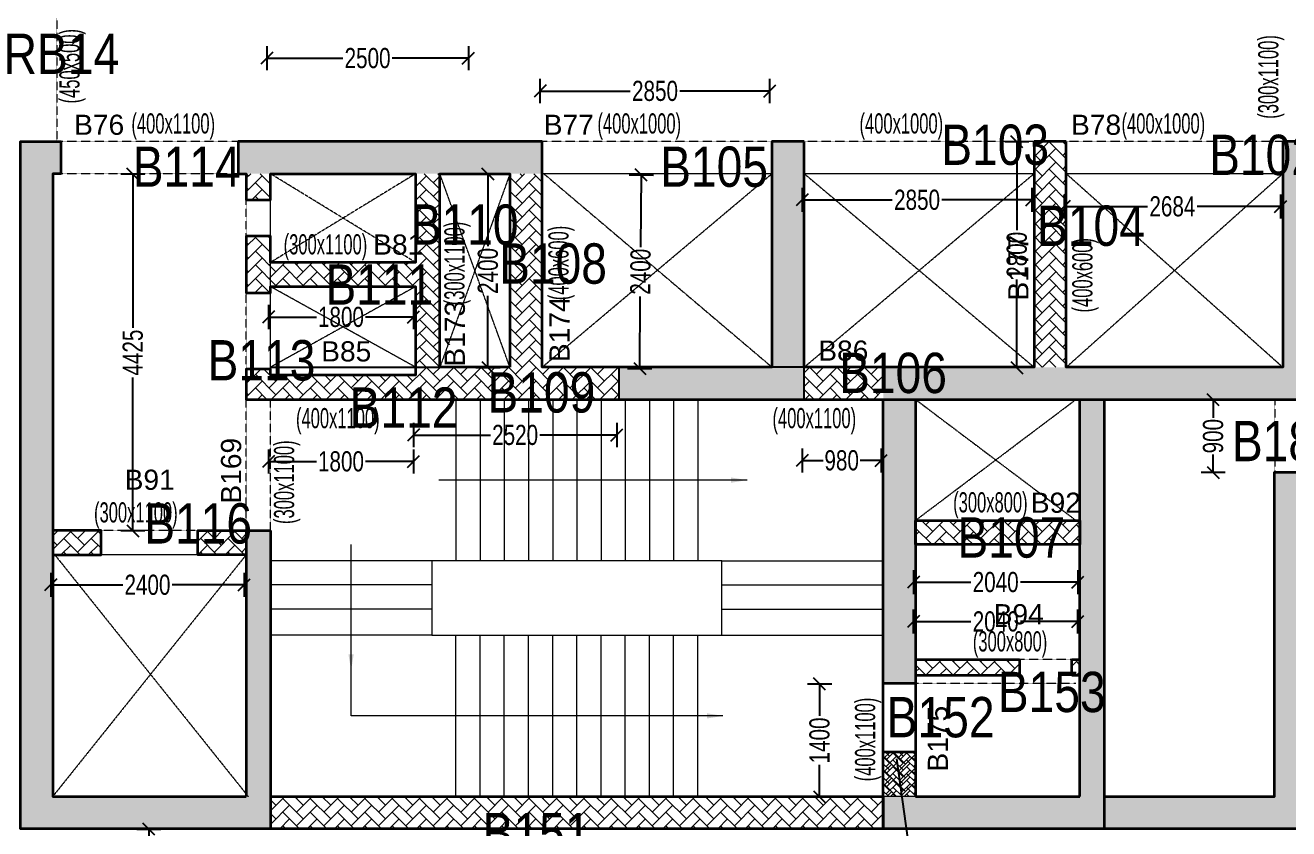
# Model space of a CAD drawing. Header units: millimetres. Extents: x 13 to 72195, y 3 to 63794.
# Drawn here: x 41681 to 57351, y 14805 to 24773 of the extents above; entities that cross this region are included whole.
import ezdxf
from ezdxf.enums import TextEntityAlignment as Align

# ---------------------------------------------------------------- set-up
doc = ezdxf.new("R2010")
doc.units = ezdxf.units.MM
doc.linetypes.add('HIDDEN', pattern=[0.375, 0.25, -0.125])
for name, color, linetype, lineweight in [('A-ANNO-DIMS', 8, 'Continuous', 15), ('A-DETL-MISC', 35, 'Continuous', 15), ('A-HIDD-ABVE', 8, 'HIDDEN', 20), ('S-BEAM', 7, 'Continuous', 18), ('S-BEAM-IDEN', 2, 'Continuous', 9), ('S-COL HATCH', 9, 'Continuous', 0), ('S-COLS', 5, 'Continuous', 35)]:
    doc.layers.add(name, color=color, linetype=linetype, lineweight=lineweight)
for name, color, linetype in [('Abhinav working', 6, 'Continuous'), ('Beam Nos', 7, 'Continuous'), ('changes', 7, 'Continuous'), ('SECTION LINE', 4, 'Continuous')]:
    doc.layers.add(name, color=color, linetype=linetype)
doc.styles.add('Dim.s & Anno.(Misc.)', font='ARIALN.TTF')
doc.styles.add('SC-BBS1', font='SansSerif')
doc.styles.add('SOBHA', font='swisscl.ttf')
doc.styles.add('Swis721 LtCn BT', font='swisscl.ttf', dxfattribs={"width": 0.9, "height": 233.355162})
doc.dimstyles.new('A-GFC-100', dxfattribs={"dimscale": 100, "dimtxt": 1.75, "dimasz": 1.5, "dimexe": 1.5, "dimexo": 0, "dimgap": 1, "dimtad": 1, "dimdsep": 46, "dimtxsty": 'Dim.s & Anno.(Misc.)', "dimblk": 'ARCHTICK', "dimcen": 0, "dimdle": 1.5, "dimclrd": 256, "dimclre": 8, "dimclrt": 6, "dimazin": 2, "dimtfac": 1, "dimtix": 1, "dimtmove": 2, "dimatfit": 3, "dimfxl": 1, "dimtolj": 1, "dimlwd": -1, "dimlwe": 9, "dimarcsym": 0})
doc.dimstyles.new('S-100', dxfattribs={"dimscale": 100, "dimtxt": 2.5, "dimasz": 1.5, "dimexe": 1.5, "dimexo": 1.5, "dimgap": 0.1, "dimtad": 0, "dimdec": 0, "dimrnd": 0.0005, "dimzin": 0, "dimdsep": 46, "dimtxsty": 'SOBHA', "dimblk": 'OBLIQUE', "dimcen": 0.09, "dimclrd": 8, "dimclre": 8, "dimclrt": 6, "dimadec": 0, "dimazin": 0, "dimtfac": 1, "dimtdec": 0, "dimtofl": 0, "dimtmove": 0, "dimatfit": 3, "dimfxl": 1.5, "dimfxlon": 1, "dimtolj": 1, "dimtzin": 0, "dimlwd": -1, "dimlwe": -1, "dimarcsym": 0})
pattern_1 = [(45, (-31794446.85, 20735559.75), (0, 169.7056275), [360, -120]), (135, (-31794362, 20735644.6), (1e-14, 169.7056275), [360, -120])]

# ---------------------------------------------------------------- blocks, each defined once
blk = doc.blocks.new('*U10')
blk.add_lwpolyline([(-28.23, 0), (-1.25, 0), (-0.62, 2.5), (0.62, -2.5), (1.25, 0), (34.3, 0)])
blk = doc.blocks.new('_ARCHTICK')
at = {"color": 0, "linetype": 'ByBlock', "const_width": 0.15}
blk.add_lwpolyline([(-0.5, -0.5), (0.5, 0.5)], dxfattribs=at)
blk = doc.blocks.new('A$C0921b736')
at = {"layer": 'S-COL HATCH', "transparency": 33554687}
h = blk.add_hatch(color=256, dxfattribs=at)
h.dxf.hatch_style = 1
h.paths.add_polyline_path([(32525, 4450), (32825, 4450), (32825, 1150), (32825, 750), (30125, 750), (29725, 750), (29725, 1150), (29725, 1150), (29725, 9275), (30225, 9275), (30225, 8875), (30125, 8875), (30125, 1150), (30125, 1150), (32525, 1150), (32525, 1150)])
h = blk.add_hatch(color=256, dxfattribs=at)
h.dxf.hatch_style = 1
h.paths.add_polyline_path([(36195, 9275), (32425, 9275), (32425, 8875), (36195, 8875)])
h = blk.add_hatch(color=256, dxfattribs=at)
h.dxf.hatch_style = 1
h.paths.add_polyline_path([(39445, 9275), (39045, 9275), (39045, 6475), (39445, 6475)])
h = blk.add_hatch(color=256, dxfattribs=at)
h.dxf.hatch_style = 1
h.paths.add_polyline_path([(40425, 6075), (40425, 6475), (45379, 6475), (45379, 9275), (45779, 9275), (45779, 6075)])
at = {"layer": 'S-COL HATCH'}
h = blk.add_hatch(dxfattribs=at)
h.set_pattern_fill('AR-HBONE', color=256, scale=30)
h.set_pattern_definition(pattern_1)
h.paths.add_polyline_path([(42695, 6475), (42295, 6475), (42295, 9275), (42695, 9275)])
h = blk.add_hatch(dxfattribs=at)
h.set_pattern_fill('AR-HBONE', color=256, scale=30)
h.set_pattern_definition(pattern_1)
h.paths.add_polyline_path([(34925, 8875), (34625, 8875), (34625, 7775), (32825, 7775), (32825, 8100), (32525, 8100), (32525, 7398), (32825, 7398), (32825, 7475), (34625, 7475), (34625, 6375), (32825, 6375), (32825, 6453), (32525, 6453), (32525, 6075), (37145, 6075), (37145, 6475), (34925, 6475)])
h = blk.add_hatch(dxfattribs=at)
h.set_pattern_fill('AR-HBONE', color=256, scale=30)
h.set_pattern_definition(pattern_1)
h.paths.add_polyline_path([(32825, 8875), (32525, 8875), (32525, 8550), (32825, 8550)])
h = blk.add_hatch(dxfattribs=at)
h.set_pattern_fill('AR-HBONE', color=256, scale=30)
h.set_pattern_definition(pattern_1)
h.paths.add_polyline_path([(36195, 6475), (35795, 6475), (35795, 8875), (36195, 8875)])
at = {"layer": 'S-COL HATCH', "transparency": 33554687}
h = blk.add_hatch(color=256, dxfattribs=at)
h.dxf.hatch_style = 1
h.paths.add_polyline_path([(39445, 6475), (37145, 6475), (37145, 6075), (39445, 6075)])
at = {"layer": 'S-COL HATCH'}
h = blk.add_hatch(dxfattribs=at)
h.set_pattern_fill('AR-HBONE', color=256, scale=30)
h.set_pattern_definition(pattern_1)
h.paths.add_polyline_path([(39445, 6475), (40425, 6475), (40425, 6075), (39445, 6075)])
at = {"layer": 'S-COL HATCH', "transparency": 33554687}
h = blk.add_hatch(color=256, dxfattribs=at)
h.dxf.hatch_style = 1
h.paths.add_polyline_path([(40425, 6075), (40825, 6075), (40825, 6075), (40825, 4575), (40825, 4575), (40825, 4275), (40825, 2550), (40425, 2550)])
h = blk.add_hatch(color=256, dxfattribs=at)
h.dxf.hatch_style = 1
h.paths.add_polyline_path([(42865, 6075), (43165, 6075), (43165, 750), (42865, 750), (40425, 750), (40425, 1150), (42865, 1150), (42865, 2850), (42865, 2850), (42865, 2850)])
h = blk.add_hatch(color=256, dxfattribs=at)
h.dxf.hatch_style = 1
h.paths.add_polyline_path([(52675, 4775), (52675, 1675), (53250, 1675), (53250, 5175), (45279, 5175), (45279, 1150), (43165, 1150), (43165, 750), (52050, 750), (52050, 1150), (49079, 1150), (49079, 3648), (48679, 3648), (48679, 1150), (45679, 1150), (45679, 4775)])
at = {"layer": 'S-COL HATCH'}
h = blk.add_hatch(dxfattribs=at)
h.set_pattern_fill('AR-HBONE', color=256, scale=30)
h.set_pattern_definition(pattern_1)
h.paths.add_polyline_path([(40825, 4275), (42865, 4275), (42865, 4575), (40825, 4575)])
h = blk.add_hatch(dxfattribs=at)
h.set_pattern_fill('AR-HBONE', color=256, scale=30)
h.set_pattern_definition([(45, (-31794446.85, 20683630.75), (0, 169.7056275), [360, -120]), (135, (-31794362, 20683715.6), (1e-14, 169.7056275), [360, -120])])
h.paths.add_polyline_path([(32525, 4150), (32525, 4450), (31925, 4450), (31925, 4150)])
h.paths.add_polyline_path([(30725, 4150), (30725, 4450), (30125, 4450), (30125, 4150)])
h = blk.add_hatch(dxfattribs=at)
h.set_pattern_fill('AR-HBONE', color=256, scale=30)
h.set_pattern_definition(pattern_1)
h.paths.add_polyline_path([(42115, 2850), (42115, 2650), (40825, 2650), (40825, 2850)])
h = blk.add_hatch(dxfattribs=at)
h.set_pattern_fill('AR-HBONE', color=256, scale=30)
h.set_pattern_definition(pattern_1)
h.paths.add_polyline_path([(42765, 2850), (42865, 2850), (42865, 2650), (42765, 2650)])
h = blk.add_hatch(dxfattribs=at)
h.set_pattern_fill('AR-HBONE', color=256, scale=30)
h.set_pattern_definition(pattern_1)
h.paths.add_polyline_path([(40425, 1700), (40825, 1700), (40825, 1150), (40425, 1150)])
h = blk.add_hatch(dxfattribs=at)
h.set_pattern_fill('AR-HBONE', color=256, scale=30)
h.set_pattern_definition(pattern_1)
h.paths.add_polyline_path([(40425, 1150), (32825, 1150), (32825, 750), (40425, 750)])
at = {"layer": 'changes'}
blk.add_lwpolyline([(39445, 6475), (37145, 6475), (37145, 6075), (39445, 6075)], close=True, dxfattribs=at)
at = {"layer": 'S-COLS'}
for p, q in [((32525, 4450), (32525, 1150)), ((32825, 4450), (32825, 1150)), ((40825, 2550), (40425, 2550)), ((40825, 1700), (40425, 1700)), ((32825, 1150), (32825, 750))]:
    blk.add_line(p, q, dxfattribs=at)
for points in [[(29725, 1150), (29725, 9275), (30225, 9275), (30225, 8875), (30125, 8875), (30125, 1150), (32525, 1150)], [(36195, 9275), (32425, 9275), (32425, 8875), (32525, 8875), (32525, 8550), (32825, 8550), (32825, 8875), (33725, 8875), (34625, 8875), (34625, 7775), (32825, 7775), (32825, 8100), (32525, 8100), (32525, 7398), (32825, 7398), (32825, 7475), (34625, 7475), (34625, 6375), (33725, 6375), (32825, 6375), (32825, 6453), (32525, 6453), (32525, 6075), (34625, 6075), (34625, 6075), (45779, 6075)], [(45779, 9275), (45379, 9275), (45379, 6475), (42695, 6475), (42695, 9275)], [(39045, 9275), (39045, 6475), (36195, 6475), (36195, 9275)], [(39445, 9275), (39045, 9275)], [(42295, 9275), (42295, 6475), (39445, 6475), (39445, 9275)], [(42695, 9275), (42295, 9275)], [(40825, 750), (40425, 750), (40425, 6075)], [(40825, 6075), (40825, 1150)], [(43165, 6075), (43165, 750), (42865, 750)], [(42865, 1150), (42865, 6075)], [(43165, 1150), (45279, 1150), (45279, 5175), (53250, 5175)], [(53250, 5175), (53250, 1675), (52675, 1675), (52675, 4775), (45679, 4775), (45679, 1150), (48679, 1150), (48679, 3648), (49079, 3648), (49079, 1150), (52050, 1150), (52050, 750), (43165, 750)], [(30125, 4150), (30725, 4150), (30725, 4450), (30125, 4450)], [(32525, 4150), (31925, 4150), (31925, 4450), (32825, 4450)], [(40825, 2850), (42115, 2850)], [(42115, 2850), (42115, 2650)], [(42765, 2650), (42765, 2850)], [(42765, 2850), (42865, 2850)], [(42115, 2650), (40825, 2650)], [(42865, 2650), (42765, 2650)], [(30125, 750), (30125, 750), (29725, 750), (29725, 1150)], [(32825, 1150), (40425, 1150), (40425, 750), (30125, 750)], [(40825, 1150), (42865, 1150)], [(42865, 750), (40825, 750)]]:
    blk.add_lwpolyline(points, dxfattribs=at)
for points in [[(35795, 6475), (34925, 6475), (34925, 8875), (35795, 8875)], [(40825, 4575), (42865, 4575), (42865, 4275), (40825, 4275)]]:
    blk.add_lwpolyline(points, close=True, dxfattribs=at)
blk = doc.blocks.new('_OBLIQUE')
at = {"color": 0, "linetype": 'ByBlock'}
blk.add_line((-0.5, -0.5), (0.5, 0.5), dxfattribs=at)
blk = doc.blocks.new('*D398')
at = {"layer": 'Abhinav working', "color": 8, "transparency": 16777216}
for p, q in [((54566, 22675), (54566, 22375)), ((57250, 22675), (57250, 22375)), ((54566, 22525), (55600, 22525)), ((57250, 22525), (56216, 22525))]:
    blk.add_line(p, q, dxfattribs=at)
at = {"layer": 'Defpoints', "color": 0, "transparency": 16777216}
for p in [(54566, 22925), (57250, 22925), (57250, 22525)]:
    blk.add_point(p, dxfattribs=at)
at = {"layer": 'Abhinav working', "color": 8, "transparency": 16777216, "xscale": 150, "yscale": 150, "zscale": 150, "rotation": 180}
blk.add_blockref('_OBLIQUE', (54566, 22525), dxfattribs=at)
at = {"layer": 'Abhinav working', "color": 8, "transparency": 16777216, "xscale": 150, "yscale": 150, "zscale": 150}
blk.add_blockref('_OBLIQUE', (57250, 22525), dxfattribs=at)
at = {"layer": 'Abhinav working', "color": 6, "transparency": 16777216, "insert": (55908, 22525), "char_height": 250, "attachment_point": 5, "style": 'SOBHA'}
blk.add_mtext('\\A1;2684', dxfattribs=at)
blk = doc.blocks.new('*D399')
at = {"layer": 'Abhinav working', "color": 8, "transparency": 16777216}
for p, q in [((51316, 22756), (51316, 22456)), ((54166, 22756), (54166, 22456)), ((51316, 22606), (52434, 22606)), ((54166, 22606), (53047, 22606))]:
    blk.add_line(p, q, dxfattribs=at)
at = {"layer": 'Defpoints', "color": 0, "transparency": 16777216}
for p in [(51316, 22925), (54166, 22925), (54166, 22606)]:
    blk.add_point(p, dxfattribs=at)
at = {"layer": 'Abhinav working', "color": 8, "transparency": 16777216, "xscale": 150, "yscale": 150, "zscale": 150, "rotation": 180}
blk.add_blockref('_OBLIQUE', (51316, 22606), dxfattribs=at)
at = {"layer": 'Abhinav working', "color": 8, "transparency": 16777216, "xscale": 150, "yscale": 150, "zscale": 150}
blk.add_blockref('_OBLIQUE', (54166, 22606), dxfattribs=at)
at = {"layer": 'Abhinav working', "color": 6, "transparency": 16777216, "insert": (52741, 22606), "char_height": 250, "attachment_point": 5, "style": 'SOBHA'}
blk.add_mtext('\\A1;2850', dxfattribs=at)
blk = doc.blocks.new('*D400')
at = {"layer": 'Abhinav working', "color": 8, "transparency": 16777216}
for p, q in [((54129, 23325), (53829, 23325)), ((53979, 23325), (53979, 22232)), ((53979, 20525), (53979, 21618)), ((54129, 20525), (53829, 20525))]:
    blk.add_line(p, q, dxfattribs=at)
at = {"layer": 'Defpoints', "color": 0, "transparency": 16777216}
for p in [(54566, 23325), (53979, 20525), (54566, 20525)]:
    blk.add_point(p, dxfattribs=at)
at = {"layer": 'Abhinav working', "color": 8, "transparency": 16777216, "xscale": 150, "yscale": 150, "zscale": 150}
for p, rotation in [((53979, 23325), 90), ((53979, 20525), 270)]:
    blk.add_blockref('_OBLIQUE', p, dxfattribs=dict(at, rotation=rotation))
at = {"layer": 'Abhinav working', "color": 6, "transparency": 16777216, "insert": (53979, 21925), "char_height": 250, "attachment_point": 5, "rotation": 90, "style": 'SOBHA'}
blk.add_mtext('\\A1;2800', dxfattribs=at)
blk = doc.blocks.new('*D401')
at = {"layer": 'Abhinav working', "color": 8, "transparency": 16777216}
for p, q in [((48066, 23807), (48066, 24107)), ((50916, 23807), (50916, 24107)), ((48066, 23957), (49184, 23957)), ((50916, 23957), (49797, 23957))]:
    blk.add_line(p, q, dxfattribs=at)
at = {"layer": 'Defpoints', "color": 0, "transparency": 16777216}
for p in [(50916, 23957), (48066, 23325), (50916, 23325)]:
    blk.add_point(p, dxfattribs=at)
at = {"layer": 'Abhinav working', "color": 8, "transparency": 16777216, "xscale": 150, "yscale": 150, "zscale": 150, "rotation": 180}
blk.add_blockref('_OBLIQUE', (48066, 23957), dxfattribs=at)
at = {"layer": 'Abhinav working', "color": 8, "transparency": 16777216, "xscale": 150, "yscale": 150, "zscale": 150}
blk.add_blockref('_OBLIQUE', (50916, 23957), dxfattribs=at)
at = {"layer": 'Abhinav working', "color": 6, "transparency": 16777216, "insert": (49491, 23957), "char_height": 250, "attachment_point": 5, "style": 'SOBHA'}
blk.add_mtext('\\A1;2850', dxfattribs=at)
blk = doc.blocks.new('*D402')
at = {"layer": 'Abhinav working', "color": 8, "transparency": 16777216}
for p, q in [((51316, 19524), (51316, 19224)), ((52296, 19524), (52296, 19224)), ((51316, 19374), (51577, 19374)), ((52296, 19374), (52034, 19374))]:
    blk.add_line(p, q, dxfattribs=at)
at = {"layer": 'Defpoints', "color": 0, "transparency": 16777216}
for p in [(51316, 20125), (52296, 20125), (51316, 19374)]:
    blk.add_point(p, dxfattribs=at)
at = {"layer": 'Abhinav working', "color": 8, "transparency": 16777216, "xscale": 150, "yscale": 150, "zscale": 150}
for p, rotation in [((51316, 19374), 179.9999997769735), ((52296, 19374), 359.9999997769736)]:
    blk.add_blockref('_OBLIQUE', p, dxfattribs=dict(at, rotation=rotation))
at = {"layer": 'Abhinav working', "color": 6, "transparency": 16777216, "insert": (51806, 19374), "char_height": 250, "attachment_point": 5, "rotation": 360, "style": 'SOBHA'}
blk.add_mtext('\\A1;980', dxfattribs=at)
blk = doc.blocks.new('*D403')
at = {"layer": 'Abhinav working', "color": 8, "transparency": 16777216}
for p, q in [((52696, 18014), (52696, 17714)), ((52696, 17864), (53409, 17864)), ((54736, 17864), (54022, 17864)), ((54736, 18014), (54736, 17714))]:
    blk.add_line(p, q, dxfattribs=at)
at = {"layer": 'Defpoints', "color": 0, "transparency": 16777216}
for p in [(52696, 18325), (54736, 18325), (54736, 17864)]:
    blk.add_point(p, dxfattribs=at)
at = {"layer": 'Abhinav working', "color": 8, "transparency": 16777216, "xscale": 150, "yscale": 150, "zscale": 150, "rotation": 180}
blk.add_blockref('_OBLIQUE', (52696, 17864), dxfattribs=at)
at = {"layer": 'Abhinav working', "color": 8, "transparency": 16777216, "xscale": 150, "yscale": 150, "zscale": 150}
blk.add_blockref('_OBLIQUE', (54736, 17864), dxfattribs=at)
at = {"layer": 'Abhinav working', "color": 6, "transparency": 16777216, "insert": (53716, 17864), "char_height": 250, "attachment_point": 5, "style": 'SOBHA'}
blk.add_mtext('\\A1;2040', dxfattribs=at)
blk = doc.blocks.new('*D404')
at = {"layer": 'Abhinav working', "color": 8, "transparency": 16777216}
for p, q in [((49171, 22916), (49471, 22913)), ((49321, 22915), (49313, 22021)), ((49301, 20515), (49308, 21408)), ((49151, 20516), (49451, 20513))]:
    blk.add_line(p, q, dxfattribs=at)
at = {"layer": 'Defpoints', "color": 0, "transparency": 16777216}
for p in [(48086, 22925), (49321, 22915), (48066, 20525)]:
    blk.add_point(p, dxfattribs=at)
at = {"layer": 'Abhinav working', "color": 8, "transparency": 16777216, "xscale": 150, "yscale": 150, "zscale": 150}
for p, rotation in [((49321, 22915), 89.52254630296476), ((49301, 20515), 269.5225463029648)]:
    blk.add_blockref('_OBLIQUE', p, dxfattribs=dict(at, rotation=rotation))
at = {"layer": 'Abhinav working', "color": 6, "transparency": 16777216, "insert": (49311, 21715), "char_height": 250, "attachment_point": 5, "rotation": 89.5225, "style": 'SOBHA'}
blk.add_mtext('\\A1;2400', dxfattribs=at)
blk = doc.blocks.new('*D405')
at = {"layer": 'Abhinav working', "color": 8, "transparency": 16777216}
for p, q in [((46496, 19839), (46496, 19539)), ((49016, 19839), (49016, 19539)), ((46496, 19689), (47449, 19689)), ((49016, 19689), (48062, 19689))]:
    blk.add_line(p, q, dxfattribs=at)
at = {"layer": 'Defpoints', "color": 0, "transparency": 16777216}
for p in [(46496, 20125), (49016, 20125), (49016, 19689)]:
    blk.add_point(p, dxfattribs=at)
at = {"layer": 'Abhinav working', "color": 8, "transparency": 16777216, "xscale": 150, "yscale": 150, "zscale": 150, "rotation": 180}
blk.add_blockref('_OBLIQUE', (46496, 19689), dxfattribs=at)
at = {"layer": 'Abhinav working', "color": 8, "transparency": 16777216, "xscale": 150, "yscale": 150, "zscale": 150}
blk.add_blockref('_OBLIQUE', (49016, 19689), dxfattribs=at)
at = {"layer": 'Abhinav working', "color": 6, "transparency": 16777216, "insert": (47756, 19689), "char_height": 250, "attachment_point": 5, "style": 'SOBHA'}
blk.add_mtext('\\A1;2520', dxfattribs=at)
blk = doc.blocks.new('*D406')
at = {"layer": 'Abhinav working', "color": 8, "transparency": 16777216}
for p, q in [((47269, 22925), (47569, 22925)), ((47419, 22925), (47419, 22032)), ((47419, 20525), (47419, 21418)), ((47269, 20525), (47569, 20525))]:
    blk.add_line(p, q, dxfattribs=at)
at = {"layer": 'Defpoints', "color": 0, "transparency": 16777216}
for p in [(46796, 22925), (47419, 22925), (46796, 20525)]:
    blk.add_point(p, dxfattribs=at)
at = {"layer": 'Abhinav working', "color": 8, "transparency": 16777216, "xscale": 150, "yscale": 150, "zscale": 150}
for p, rotation in [((47419, 22925), 90), ((47419, 20525), 270)]:
    blk.add_blockref('_OBLIQUE', p, dxfattribs=dict(at, rotation=rotation))
at = {"layer": 'Abhinav working', "color": 6, "transparency": 16777216, "insert": (47419, 21725), "char_height": 250, "attachment_point": 5, "rotation": 90, "style": 'SOBHA'}
blk.add_mtext('\\A1;2400', dxfattribs=at)
blk = doc.blocks.new('*D407')
at = {"layer": 'Abhinav working', "color": 8, "transparency": 16777216}
for p, q in [((44696, 21303), (44696, 21003)), ((46496, 21303), (46496, 21003)), ((44696, 21153), (45292, 21153)), ((46496, 21153), (45899, 21153))]:
    blk.add_line(p, q, dxfattribs=at)
at = {"layer": 'Defpoints', "color": 0, "transparency": 16777216}
for p in [(44696, 21525), (46496, 21525), (46496, 21153)]:
    blk.add_point(p, dxfattribs=at)
at = {"layer": 'Abhinav working', "color": 8, "transparency": 16777216, "xscale": 150, "yscale": 150, "zscale": 150, "rotation": 180}
blk.add_blockref('_OBLIQUE', (44696, 21153), dxfattribs=at)
at = {"layer": 'Abhinav working', "color": 8, "transparency": 16777216, "xscale": 150, "yscale": 150, "zscale": 150}
blk.add_blockref('_OBLIQUE', (46496, 21153), dxfattribs=at)
at = {"layer": 'Abhinav working', "color": 6, "transparency": 16777216, "insert": (45596, 21153), "char_height": 250, "attachment_point": 5, "style": 'SOBHA'}
blk.add_mtext('\\A1;1800', dxfattribs=at)
blk = doc.blocks.new('*D408')
at = {"layer": 'Abhinav working', "color": 8, "transparency": 16777216}
for p, q in [((44696, 19511), (44696, 19211)), ((46496, 19511), (46496, 19211)), ((44696, 19361), (45292, 19361)), ((46496, 19361), (45899, 19361))]:
    blk.add_line(p, q, dxfattribs=at)
at = {"layer": 'Defpoints', "color": 0, "transparency": 16777216}
for p in [(44696, 20125), (46496, 20125), (46496, 19361)]:
    blk.add_point(p, dxfattribs=at)
at = {"layer": 'Abhinav working', "color": 8, "transparency": 16777216, "xscale": 150, "yscale": 150, "zscale": 150, "rotation": 180}
blk.add_blockref('_OBLIQUE', (44696, 19361), dxfattribs=at)
at = {"layer": 'Abhinav working', "color": 8, "transparency": 16777216, "xscale": 150, "yscale": 150, "zscale": 150}
blk.add_blockref('_OBLIQUE', (46496, 19361), dxfattribs=at)
at = {"layer": 'Abhinav working', "color": 6, "transparency": 16777216, "insert": (45596, 19361), "char_height": 250, "attachment_point": 5, "style": 'SOBHA'}
blk.add_mtext('\\A1;1800', dxfattribs=at)
blk = doc.blocks.new('*D409')
at = {"layer": 'Abhinav working', "color": 8, "transparency": 16777216}
for p, q in [((43165, 22925), (42865, 22925)), ((43015, 22925), (43015, 21020)), ((43015, 18500), (43015, 20404)), ((43165, 18500), (42865, 18500))]:
    blk.add_line(p, q, dxfattribs=at)
at = {"layer": 'Defpoints', "color": 0, "transparency": 16777216}
for p in [(44696, 22925), (43015, 18500), (44696, 18500)]:
    blk.add_point(p, dxfattribs=at)
at = {"layer": 'Abhinav working', "color": 8, "transparency": 16777216, "xscale": 150, "yscale": 150, "zscale": 150}
for p, rotation in [((43015, 22925), 90), ((43015, 18500), 270)]:
    blk.add_blockref('_OBLIQUE', p, dxfattribs=dict(at, rotation=rotation))
at = {"layer": 'Abhinav working', "color": 6, "transparency": 16777216, "insert": (43015, 20712), "char_height": 250, "attachment_point": 5, "rotation": 90, "style": 'SOBHA'}
blk.add_mtext('\\A1;4425', dxfattribs=at)
blk = doc.blocks.new('*D410')
at = {"layer": 'Abhinav working', "color": 8, "transparency": 16777216}
for p, q in [((41996, 17980), (41996, 17680)), ((44396, 17980), (44396, 17680)), ((41996, 17830), (42889, 17830)), ((44396, 17830), (43502, 17830))]:
    blk.add_line(p, q, dxfattribs=at)
at = {"layer": 'Defpoints', "color": 0, "transparency": 16777216}
for p in [(41996, 18500), (44396, 18500), (44396, 17830)]:
    blk.add_point(p, dxfattribs=at)
at = {"layer": 'Abhinav working', "color": 8, "transparency": 16777216, "xscale": 150, "yscale": 150, "zscale": 150}
for p, rotation in [((41996, 17830), 180.0002046382624), ((44396, 17830), 0.0002046382623449)]:
    blk.add_blockref('_OBLIQUE', p, dxfattribs=dict(at, rotation=rotation))
at = {"layer": 'Abhinav working', "color": 6, "transparency": 16777216, "insert": (43196, 17830), "char_height": 250, "attachment_point": 5, "rotation": 0.0002, "style": 'SOBHA'}
blk.add_mtext('\\A1;2400', dxfattribs=at)
blk = doc.blocks.new('*D240')
at = {"layer": 'Abhinav working', "color": 8, "transparency": 16777216}
for p, q in [((51682, 16600), (51382, 16600)), ((51532, 16600), (51532, 16204)), ((51532, 15200), (51532, 15596)), ((51682, 15200), (51382, 15200))]:
    blk.add_line(p, q, dxfattribs=at)
at = {"layer": 'Defpoints', "color": 0, "transparency": 16777216}
for p in [(52296, 16600), (51532, 15200), (52296, 15200)]:
    blk.add_point(p, dxfattribs=at)
at = {"layer": 'Abhinav working', "color": 8, "transparency": 16777216, "xscale": 150, "yscale": 150, "zscale": 150}
for p, rotation in [((51532, 16600), 90), ((51532, 15200), 270)]:
    blk.add_blockref('_OBLIQUE', p, dxfattribs=dict(at, rotation=rotation))
at = {"layer": 'Abhinav working', "color": 6, "transparency": 16777216, "insert": (51532, 15900), "char_height": 250, "attachment_point": 5, "rotation": 90, "style": 'SOBHA'}
blk.add_mtext('\\A1;1400', dxfattribs=at)
blk = doc.blocks.new('*D241')
at = {"layer": 'Abhinav working', "color": 8, "transparency": 16777216}
for p, q in [((52696, 17225), (52696, 17525)), ((54736, 17225), (54736, 17525)), ((52696, 17375), (53409, 17375)), ((54736, 17375), (54022, 17375))]:
    blk.add_line(p, q, dxfattribs=at)
at = {"layer": 'Defpoints', "color": 0, "transparency": 16777216}
for p in [(54736, 17375), (52696, 16900), (54736, 16900)]:
    blk.add_point(p, dxfattribs=at)
at = {"layer": 'Abhinav working', "color": 8, "transparency": 16777216, "xscale": 150, "yscale": 150, "zscale": 150, "rotation": 180}
blk.add_blockref('_OBLIQUE', (52696, 17375), dxfattribs=at)
at = {"layer": 'Abhinav working', "color": 8, "transparency": 16777216, "xscale": 150, "yscale": 150, "zscale": 150}
blk.add_blockref('_OBLIQUE', (54736, 17375), dxfattribs=at)
at = {"layer": 'Abhinav working', "color": 6, "transparency": 16777216, "insert": (53716, 17375), "char_height": 250, "attachment_point": 5, "style": 'SOBHA'}
blk.add_mtext('\\A1;2040', dxfattribs=at)
blk = doc.blocks.new('*D243')
at = {"layer": 'Abhinav working', "color": 8, "transparency": 16777216}
for p, q in [((43063, 14800), (43363, 14800)), ((43213, 14800), (43213, 12113)), ((43213, 8814), (43213, 11500)), ((43063, 8814), (43363, 8814))]:
    blk.add_line(p, q, dxfattribs=at)
at = {"layer": 'Defpoints', "color": 0, "transparency": 16777216}
for p in [(42046, 14800), (43213, 14800), (42046, 8814, 0)]:
    blk.add_point(p, dxfattribs=at)
at = {"layer": 'Abhinav working', "color": 8, "transparency": 16777216, "xscale": 150, "yscale": 150, "zscale": 150}
for p, rotation in [((43213, 14800), 90), ((43213, 8814), 270)]:
    blk.add_blockref('_OBLIQUE', p, dxfattribs=dict(at, rotation=rotation))
at = {"layer": 'Abhinav working', "color": 6, "transparency": 16777216, "insert": (43213, 11807), "char_height": 250, "attachment_point": 5, "rotation": 90, "style": 'SOBHA'}
blk.add_mtext('\\A1;5986', dxfattribs=at)
blk = doc.blocks.new('*D298')
at = {"layer": 'Abhinav working', "color": 8, "transparency": 16777216}
for p, q in [((44676, 24514), (44676, 24214)), ((47176, 24514), (47176, 24214)), ((44676, 24364), (45619, 24364)), ((47176, 24364), (46232, 24364))]:
    blk.add_line(p, q, dxfattribs=at)
at = {"layer": 'Defpoints', "color": 0, "transparency": 16777216}
for p in [(44676, 25325), (47176, 25325), (47176, 24364)]:
    blk.add_point(p, dxfattribs=at)
at = {"layer": 'Abhinav working', "color": 8, "transparency": 16777216, "xscale": 150, "yscale": 150, "zscale": 150, "rotation": 180}
blk.add_blockref('_OBLIQUE', (44676, 24364), dxfattribs=at)
at = {"layer": 'Abhinav working', "color": 8, "transparency": 16777216, "xscale": 150, "yscale": 150, "zscale": 150}
blk.add_blockref('_OBLIQUE', (47176, 24364), dxfattribs=at)
at = {"layer": 'Abhinav working', "color": 6, "transparency": 16777216, "insert": (45926, 24364), "char_height": 250, "attachment_point": 5, "style": 'SOBHA'}
blk.add_mtext('\\A1;2500', dxfattribs=at)
blk = doc.blocks.new('*D299')
at = {"layer": 'Abhinav working', "color": 8, "transparency": 16777216}
for p, q in [((56563, 20125), (56263, 20125)), ((56413, 20125), (56413, 19904)), ((56413, 19225), (56413, 19446)), ((56563, 19225), (56263, 19225))]:
    blk.add_line(p, q, dxfattribs=at)
at = {"layer": 'Defpoints', "color": 0, "transparency": 16777216}
for p in [(57150, 20125), (56413, 19225), (57150, 19225)]:
    blk.add_point(p, dxfattribs=at)
at = {"layer": 'Abhinav working', "color": 8, "transparency": 16777216, "xscale": 150, "yscale": 150, "zscale": 150}
for p, rotation in [((56413, 20125), 90), ((56413, 19225), 270)]:
    blk.add_blockref('_OBLIQUE', p, dxfattribs=dict(at, rotation=rotation))
at = {"layer": 'Abhinav working', "color": 6, "transparency": 16777216, "insert": (56413, 19675), "char_height": 250, "attachment_point": 5, "rotation": 90, "style": 'SOBHA'}
blk.add_mtext('\\A1;900', dxfattribs=at)
blk = doc.blocks.new('A$C40398dd4')
at = {"layer": 'A-ANNO-DIMS', "ltscale": 500, "elevation": 0}
blk.add_lwpolyline([(5810, 1000), (6600, 1000), (6600, 1565)], dxfattribs=at)
at = {"layer": 'A-DETL-MISC'}
for p, q in [((2300, 4925), (2300, 2925)), ((2600, 4925), (2600, 2925)), ((2900, 4925), (2900, 2925)), ((3200, 4925), (3200, 2925)), ((3500, 4925), (3500, 2925)), ((3800, 4925), (3800, 2925)), ((4100, 4925), (4100, 2925)), ((4400, 4925), (4400, 2925)), ((4700, 4925), (4700, 2925)), ((5000, 4925), (5000, 2925)), ((5300, 4925), (5300, 2925)), ((2300, 0), (2300, 2000)), ((2600, 0), (2600, 2000)), ((2900, 0), (2900, 2000)), ((3200, 0), (3200, 2000)), ((3500, 0), (3500, 2000)), ((3800, 0), (3800, 2000)), ((4100, 0), (4100, 2000)), ((4400, 0), (4400, 2000)), ((4700, 0), (4700, 2000)), ((5000, 0), (5000, 2000)), ((5300, 0), (5300, 2000))]:
    blk.add_line(p, q, dxfattribs=at)
for points in [[(2000, 2925), (0, 2925)], [(5600, 2925), (7600, 2925)], [(2000, 2625), (0, 2625)], [(5600, 2625), (7600, 2625)], [(2000, 2325), (0, 2325)], [(5600, 2325), (7600, 2325)]]:
    blk.add_lwpolyline(points, dxfattribs=at)
blk.add_lwpolyline([(5600, 2925), (5600, 2000), (2000, 2000), (2000, 2925)], close=True, dxfattribs=at)
at = {"layer": 'A-DETL-MISC', "elevation": 0}
for points in [[(2000, 2000), (0, 2000)], [(5600, 2000), (7600, 2000)]]:
    blk.add_lwpolyline(points, dxfattribs=at)
at = {"layer": 'A-ANNO-DIMS', "ltscale": 500}
for points in [[(1688, 3925), (5510, 3925)], [(6600, 1565), (6600, 3126)], [(1988, 1000), (5810, 1000)]]:
    blk.add_leader(points, dimstyle='A-GFC-100', override={"dimasz": 2, "dimtad": 0, "dimfxl": 0.18, "dimarcsym": 1}, dxfattribs=at)

msp = doc.modelspace()

# ---------------------------------------------------------------- hatches: boundary and pattern name
at = {"layer": 'S-COL HATCH'}
h = msp.add_hatch(dxfattribs=at)
h.set_pattern_fill('AR-HBONE', color=256, scale=15)
h.set_pattern_definition([(45, (-31754550.16, 20697685.745), (0, 84.85281374), [180, -60]), (135, (-31754507.73, 20697728.17), (7e-15, 84.85281374), [180, -60])])
h.paths.add_polyline_path([(52721.7, 15755), (52321.7, 15755), (52321.7, 15205), (52721.7, 15205)])

# ---------------------------------------------------------------- linework, layer by layer
at = {"layer": 'A-HIDD-ABVE', "linetype": 'HIDDEN'}
for p, q in [((46521.7, 22930.2), (44721.7, 21830.2)), ((46521.7, 21830.2), (44721.7, 22930.2)), ((47691.7, 22930.2), (46821.7, 20530.2)), ((47691.7, 20530.2), (46821.7, 22930.2)), ((50941.7, 22930.2), (48091.7, 20530.2)), ((50941.7, 20530.2), (48111.7, 22930.2)), ((54191.7, 22930.2), (51341.7, 20530.2)), ((54191.7, 20530.2), (51341.7, 22930.2)), ((57276.1, 22930.2), (54591.7, 20530.2)), ((57276.1, 20530.2), (54591.7, 22930.2)), ((46521.7, 20530.2), (44721.7, 21530.2)), ((46521.7, 21530.2), (44721.7, 20530.2)), ((52721.7, 20130.2), (54711.7, 18630.2)), ((52721.7, 18630.2), (54711.6, 20130.2)), ((44421.7, 18205), (42021.7, 15205)), ((42045.8, 18205), (44445.8, 15205))]:
    msp.add_line(p, q, dxfattribs=at)
at = {"layer": 'S-BEAM', "linetype": 'HIDDEN'}
for p, q in [((42071.7, 25330.2), (42071.7, 23330.2)), ((44321.7, 23330.2), (42121.7, 23330.2)), ((50941.7, 23330.2), (48091.7, 23330.2)), ((54191.7, 23330.2), (51341.7, 23330.2)), ((57276.1, 23330.2), (54591.7, 23330.2)), ((44321.7, 22930.2), (42121.7, 22930.2)), ((44421.7, 20507.7), (44421.7, 22930.2)), ((44421.7, 18505), (44421.7, 20130.2)), ((44721.7, 18505), (44721.7, 20130.2)), ((57176.1, 20130.2), (57176.1, 19230.2)), ((43821.7, 18505), (42621.7, 18505)), ((54662, 16905), (53961.7, 16905)), ((54711.6, 16605), (52721.7, 16605))]:
    msp.add_line(p, q, dxfattribs=at)
at = {"layer": 'S-BEAM'}
for p, q in [((44721.7, 20507.7), (44721.7, 22930.2)), ((50941.7, 22930.2), (48091.7, 22930.2)), ((54191.7, 22930.2), (51341.7, 22930.2)), ((57276.1, 22930.2), (54591.7, 22930.2)), ((43821.7, 18205), (42621.7, 18205))]:
    msp.add_line(p, q, dxfattribs=at)
at = {"layer": 'S-COL HATCH', "elevation": 0}
msp.add_lwpolyline([(52721.7, 15205), (52321.7, 15205), (52321.7, 15755.1), (52721.7, 15755.1)], close=True, dxfattribs=at)
at = {"layer": 'SECTION LINE'}
msp.add_line((44721.7, 20530.2), (46821.7, 20530.2), dxfattribs=at)

# ---------------------------------------------------------------- block references
at = {"xscale": 100, "yscale": 100, "zscale": 100, "rotation": 277.960533334072}
msp.add_blockref('*U10', (52874.9, 12875.9, 0), dxfattribs=at)
at = {"layer": 'changes'}
msp.add_blockref('A$C0921b736', (11896.7, 14055), dxfattribs=at)
msp.add_blockref('A$C0921b736', (11896.7, 14055), dxfattribs=at)
at = {"layer": 'S-BEAM-IDEN', "xscale": -1}
msp.add_blockref('A$C40398dd4', (52321.7, 15205), dxfattribs=at)

# ---------------------------------------------------------------- texts
at = {"layer": 'Abhinav working', "char_height": 500, "attachment_point": 1, "style": 'Dim.s & Anno.(Misc.)'}
for s, insert in [('RB14', (41413.1, 24668.3)), ('B103', (53040.6, 23540.5)), ('B102', (56363.4, 23414.3)), ('B114', (43013.1, 23268.3, 0)), ('B105', (49554.9, 23268.3, 0)), ('B110', (46460.8, 22549.1)), ('B104', (54228.7, 22536.1)), ('B108', (47557.4, 22066.5)), ('B111', (45403.3, 21805.6)), ('B113', (43941.1, 20866.4)), ('B106', (51774.3, 20709.8)), ('B109', (47413.1, 20468.3, 0)), ('B112', (45703.6, 20279.4)), ('B182', (56645.5, 19864.5, 0)), ('B116', (43155.9, 18843.1, 0)), ('B107', (53241.4, 18668.3, 0)), ('B153', (53742.4, 16752.3)), ('B152', (52364.4, 16439.3)), ('B151', (47353.6, 14999.9))]:
    msp.add_mtext_dynamic_manual_height_columns(s, width=21149.247, gutter_width=5423.5, heights=[0], dxfattribs=dict(at, insert=insert))
at = {"layer": 'Beam Nos', "color": 3, "style": 'SC-BBS1'}
for s, p in [('B76', (42597, 23338.4)), ('B77', (48422, 23338.4)), ('B78', (54961, 23338.4)), ('B81', (46306.2, 21852.1)), ('B85', (45661.5, 20527.1)), ('B86', (51826.2, 20536.6)), ('B91', (43223.9, 18934.7, 0)), ('B92', (54462.5, 18649.6, 0)), ('B94', (54001.5, 17266, 0))]:
    msp.add_text(s, height=250, dxfattribs=at).set_placement(p, align=Align.BOTTOM_CENTER)
for s, p in [('B177', (54197, 21765.6)), ('B173', (47208, 20946.8)), ('B174', (48506.5, 21001.5)), ('B169', (44432.9, 19246.1, 0)), ('B175', (53198.6, 15922.2))]:
    msp.add_text(s, height=250, rotation=90, dxfattribs=at).set_placement(p, align=Align.BOTTOM_CENTER)
at = {"layer": 'S-BEAM-IDEN', "style": 'Swis721 LtCn BT', "width": 0.8}
for s, rotation, p in [('(450x500)', 90, (42353.7, 23803)), ('(300x1100)', 90, (57221.7, 23612.7)), ('(300x1100)', 90, (47128.3, 21299)), ('(400x600)', 90, (48418.9, 21361.7, 0)), ('(400x600)', 90, (54916.2, 21210, 0)), ('(400x1100)', 360, (45038.4, 19773.9)), ('(400x1100)', 360, (50948.1, 19773.9)), ('(300x1100)', 90, (45015.2, 18585.4, 0)), ('(300x800)', 360, (53188.8, 18729.6)), ('(400x1100)', 90, (52221.5, 15393.6))]:
    msp.add_text(s, height=250, rotation=rotation, dxfattribs=at).set_placement(p)
for s, p in [('(400x1100)', (42997.3, 23429.6)), ('(400x1000)', (48777.3, 23429.6)), ('(400x1000)', (52027.3, 23429.6)), ('(400x1000)', (55277.3, 23429.6)), ('(300x1100)', (44885, 21930.3)), ('(300x1100)', (42533.5, 18604.4)), ('(300x800)', (53432.8, 17004.4))]:
    msp.add_text(s, height=250, dxfattribs=at).set_placement(p)

# ---------------------------------------------------------------- dimensions: what is measured, and where the dimension line sits
at = {"layer": 'Abhinav working'}
for base, p1, p2, picture, middle in [((47175.6, 24363.8), (44675.6, 25324.9), (47175.6, 25324.9), '*D298', (45925.6, 24363.8)), ((50915.6, 23956.7), (48065.6, 23324.9), (50915.6, 23324.9), '*D401', (49490.6, 23956.7)), ((54735.6, 17864.1), (52695.6, 18324.9), (54735.6, 18324.9), '*D403', (53715.6, 17864.1))]:
    dim = msp.add_linear_dim(base=base, p1=p1, p2=p2, dimstyle='S-100', dxfattribs=at)
    dim.commit()
    dim.dimension.update_dxf_attribs({"geometry": picture, "text_midpoint": middle})
for p1, p2, distance, picture, middle in [((54565.6, 23324.9), (54565.6, 20524.9), -586.5, '*D400', (53979.1, 21924.9)), ((44695.6, 22924.9), (44695.6, 18499.7), -1680.6, '*D409', (43015, 20712.3)), ((46795.6, 20524.9), (46795.6, 22924.9), -622.9, '*D406', (47418.5, 21724.9)), ((48065.6, 20524.9), (48085.6, 22924.9), -1235.3, '*D404', (49310.9, 21714.7)), ((51315.6, 22924.9), (54165.6, 22924.9), -319.3, '*D399', (52740.6, 22605.7)), ((54565.6, 22924.9), (57250, 22924.9), -399.9, '*D398', (55907.8, 22525.1)), ((44695.6, 21524.9), (46495.6, 21524.9), -372.3, '*D407', (45595.6, 21152.6)), ((44695.6, 20124.9), (46495.6, 20124.9), -763.8, '*D408', (45595.6, 19361.2)), ((46495.6, 20124.9), (49015.6, 20124.9), -435.6, '*D405', (47755.6, 19689.3)), ((52295.6, 20124.9), (51315.6, 20124.9), 751, '*D402', (51805.6, 19373.9)), ((41995.6, 18499.7), (44395.6, 18499.7), -669.6, '*D410', (43195.6, 17830.1)), ((52695.6, 16899.7), (54735.6, 16899.7), 474.9, '*D241', (53715.6, 17374.7))]:
    dim = msp.add_aligned_dim(p1=p1, p2=p2, distance=distance, dimstyle='S-100', dxfattribs=at)
    dim.commit()
    dim.dimension.update_dxf_attribs({"geometry": picture, "text_midpoint": middle})
for base, p1, p2, picture, middle in [((56412.7, 19224.9), (57150, 20124.9), (57150, 19224.9), '*D299', (56412.7, 19674.9)), ((51531.8, 15199.7), (52295.6, 16599.9), (52295.6, 15199.7), '*D240', (51531.8, 15899.8)), ((43212.8, 14799.7), (42045.6, 8813.7, 0), (42045.6, 14799.7), '*D243', (43212.8, 11806.7))]:
    dim = msp.add_linear_dim(base=base, p1=p1, p2=p2, angle=90, dimstyle='S-100', dxfattribs=at)
    dim.commit()
    dim.dimension.update_dxf_attribs({"geometry": picture, "text_midpoint": middle})

doc.saveas('drawing.dxf')
